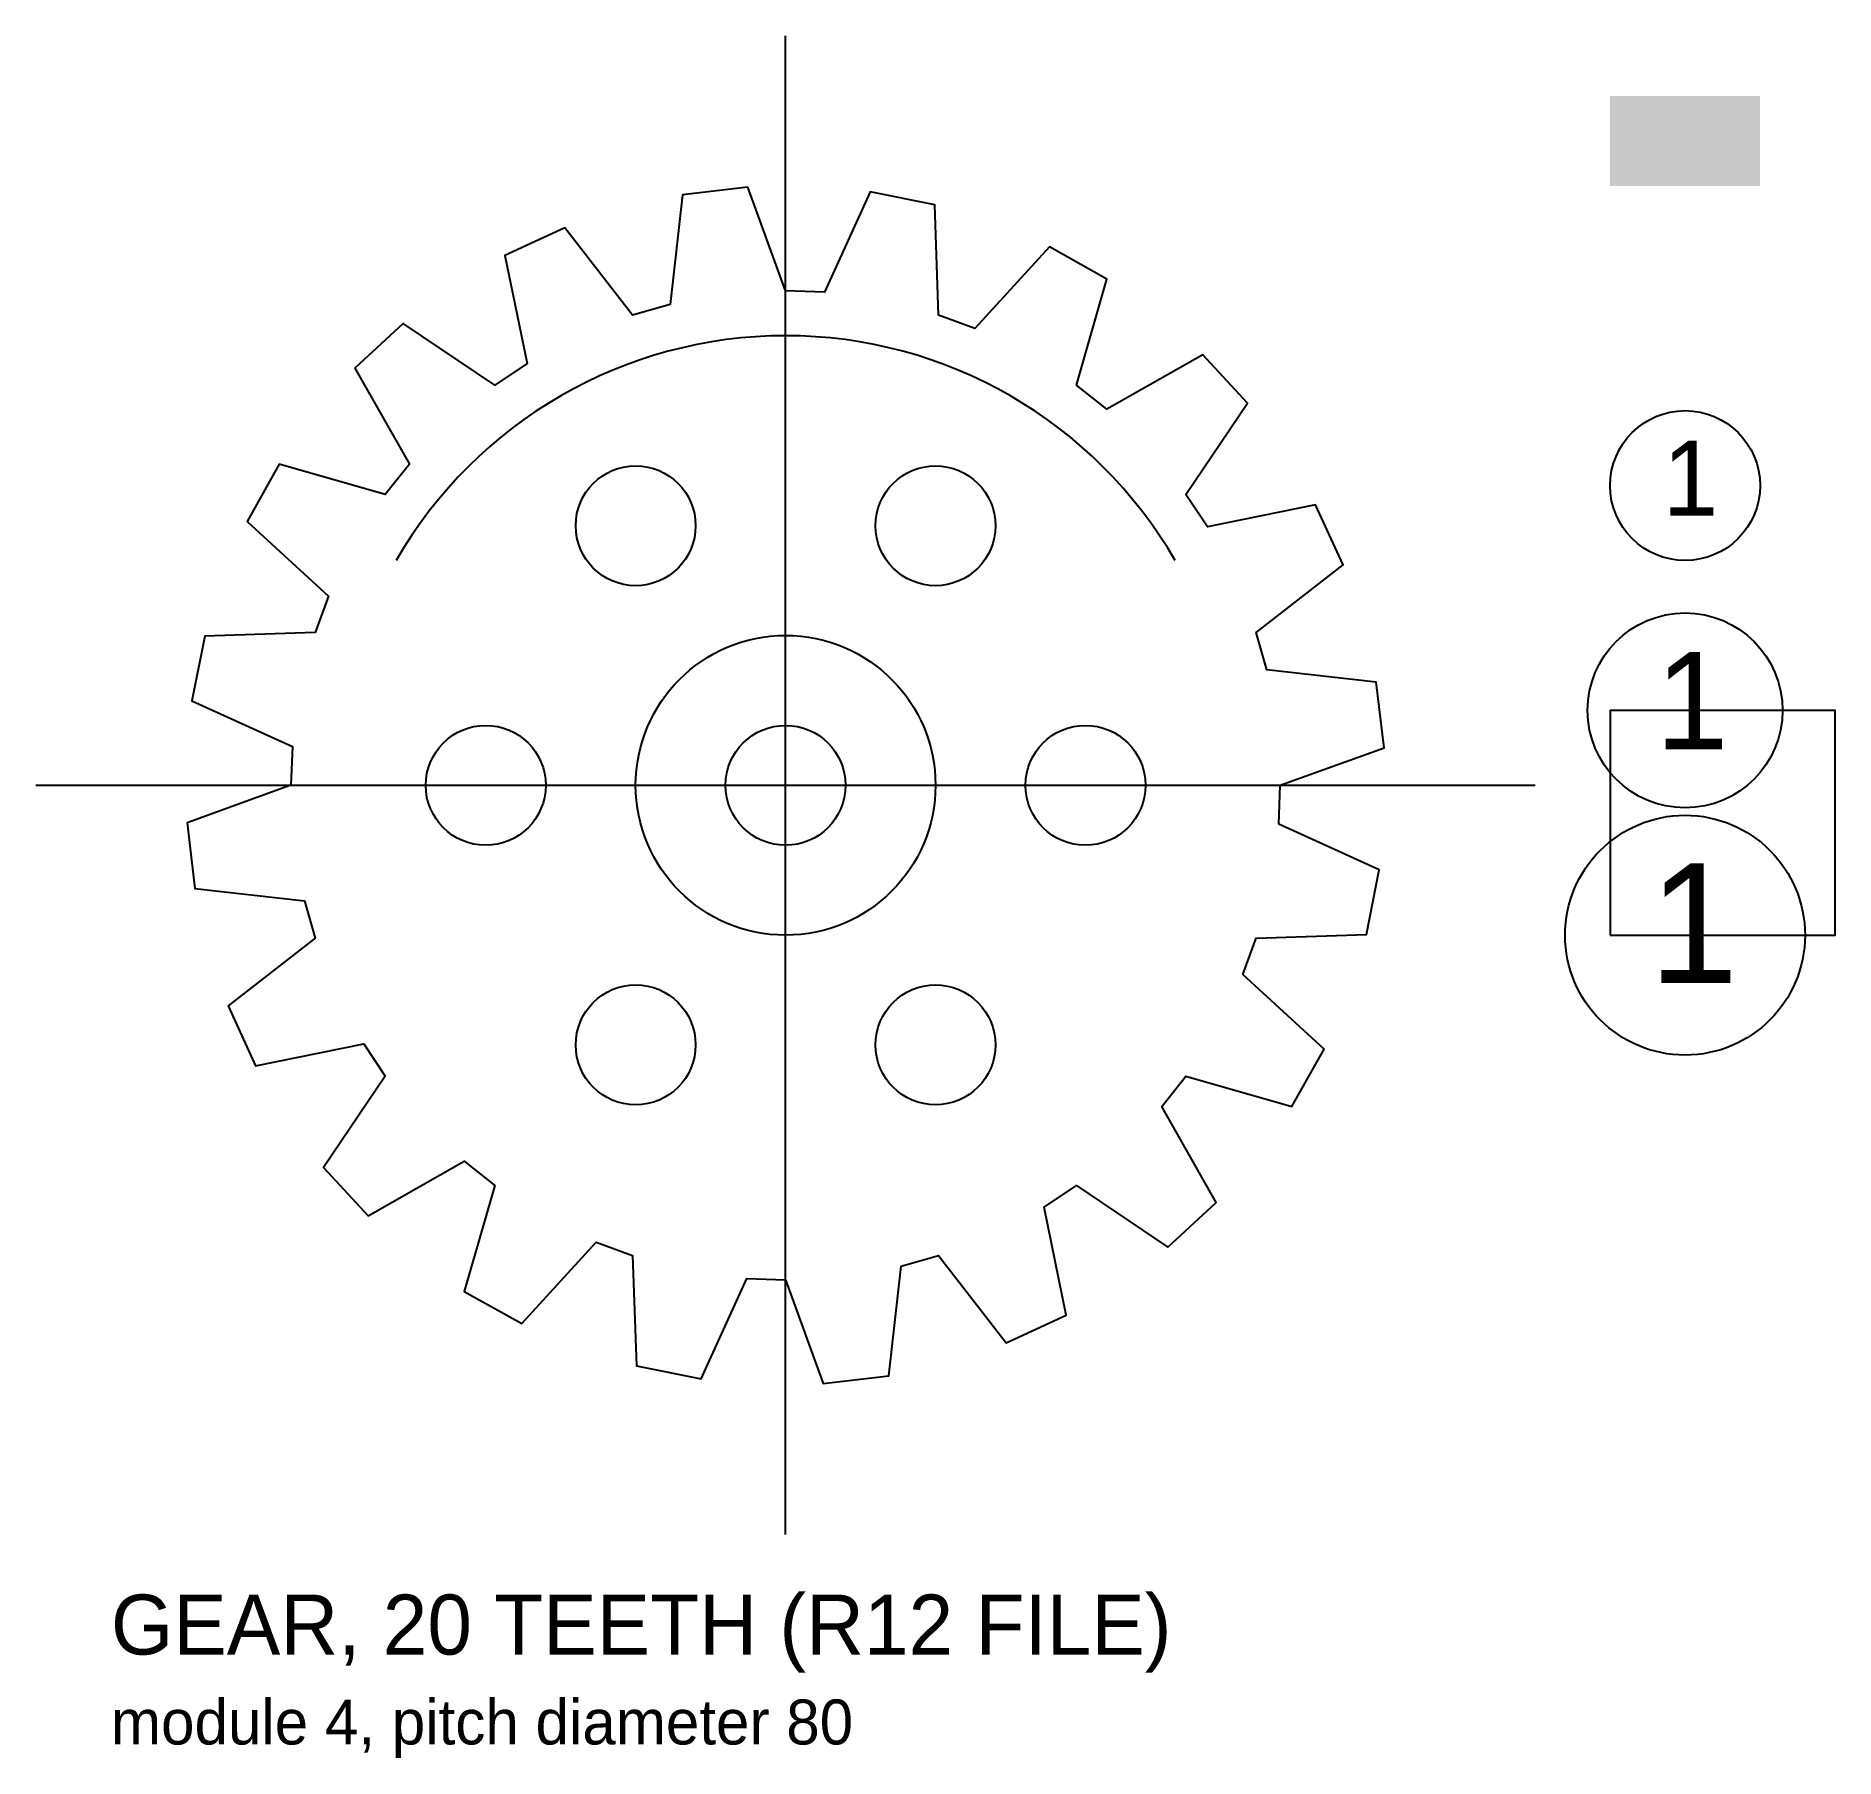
# Model space of a CAD drawing. Extents: x -50 to 70, y -65 to 50.
import ezdxf

# ---------------------------------------------------------------- set-up
doc = ezdxf.new("R2010")
doc.units = 0
for name, color, linetype in [('AXES', 1, 'Continuous'), ('DIMS', 3, 'Continuous'), ('GEAR', 7, 'Continuous'), ('TEXT', 2, 'Continuous')]:
    doc.layers.add(name, color=color, linetype=linetype)

# ---------------------------------------------------------------- blocks, each defined once
blk = doc.blocks.new('TAG')
blk.add_circle((0, 0), 5)
blk.add_text('1', height=5).set_placement((-1.5, -2))

msp = doc.modelspace()

# ---------------------------------------------------------------- linework, layer by layer
at = {"layer": 'AXES'}
for p, q in [((0, -50), (0, 50)), ((-50, 0), (50, 0))]:
    msp.add_line(p, q, dxfattribs=at)
msp.add_point((0, 0), dxfattribs=at)
at = {"layer": 'DIMS'}
msp.add_solid([(55, 40), (65, 40), (55, 46), (65, 46)], dxfattribs=at)
at = {"layer": 'DIMS', "color": 5}
msp.add_3dface([(55, -10), (70, -10), (70, 5), (55, 5)], dxfattribs=at)
at = {"layer": 'GEAR'}
msp.add_lwpolyline([(33, 0), (39.92, 2.51), (39.4, 6.88), (32.09, 7.7), (31.38, 10.2), (37.19, 14.72), (35.35, 18.72), (28.14, 17.24), (26.7, 19.4), (30.82, 25.5), (27.84, 28.73), (21.43, 25.09), (19.4, 26.7), (21.43, 33.77), (17.6, 35.92), (12.63, 30.49), (10.2, 31.38), (9.95, 38.74), (5.64, 39.6), (2.59, 32.9), (0, 33), (-2.51, 39.92), (-6.88, 39.4), (-7.7, 32.09), (-10.2, 31.38), (-14.72, 37.19), (-18.72, 35.35), (-17.24, 28.14), (-19.4, 26.7), (-25.5, 30.82), (-28.73, 27.84), (-25.09, 21.43), (-26.7, 19.4), (-33.77, 21.43), (-35.92, 17.6), (-30.49, 12.63), (-31.38, 10.2), (-38.74, 9.95), (-39.6, 5.64), (-32.9, 2.59), (-33, 0), (-39.92, -2.51), (-39.4, -6.88), (-32.09, -7.7), (-31.38, -10.2), (-37.19, -14.72), (-35.35, -18.72), (-28.14, -17.24), (-26.7, -19.4), (-30.82, -25.5), (-27.84, -28.73), (-21.43, -25.09), (-19.4, -26.7), (-21.43, -33.77), (-17.6, -35.92), (-12.63, -30.49), (-10.2, -31.38), (-9.95, -38.74), (-5.64, -39.6), (-2.59, -32.9), (0, -33), (2.51, -39.92), (6.88, -39.4), (7.7, -32.09), (10.2, -31.38), (14.72, -37.19), (18.72, -35.35), (17.24, -28.14), (19.4, -26.7), (25.5, -30.82), (28.73, -27.84), (25.09, -21.43), (26.7, -19.4), (33.77, -21.43), (35.92, -17.6), (30.49, -12.63), (31.38, -10.2), (38.74, -9.95), (39.6, -5.64), (32.9, -2.59)], close=True, dxfattribs=at)
for centre, radius in [((-10, 17.32), 4), ((10, 17.32), 4), ((0, 0), 10), ((-20, 0), 4), ((0, 0), 4), ((20, 0), 4), ((-10, -17.32), 4), ((10, -17.32), 4)]:
    msp.add_circle(centre, radius, dxfattribs=at)
at = {"layer": 'GEAR', "color": 4}
msp.add_arc((0, 0), 30, 30, 150, dxfattribs=at)

# ---------------------------------------------------------------- block references
at = {"layer": 'DIMS'}
msp.add_blockref('TAG', (60, 20), dxfattribs=at)
for p, xscale, yscale in [((60, 5), 1.3, 1.3), ((60, -10), 1.6, 1.6)]:
    msp.add_blockref('TAG', p, dxfattribs=dict(at, xscale=xscale, yscale=yscale))

# ---------------------------------------------------------------- texts
at = {"layer": 'TEXT'}
for s, height, p in [('GEAR, 20 TEETH (R12 FILE)', 4, (-45, -58)), ('module 4, pitch diameter 80', 3, (-45, -64))]:
    msp.add_text(s, height=height, dxfattribs=at).set_placement(p)

doc.saveas('drawing.dxf')
